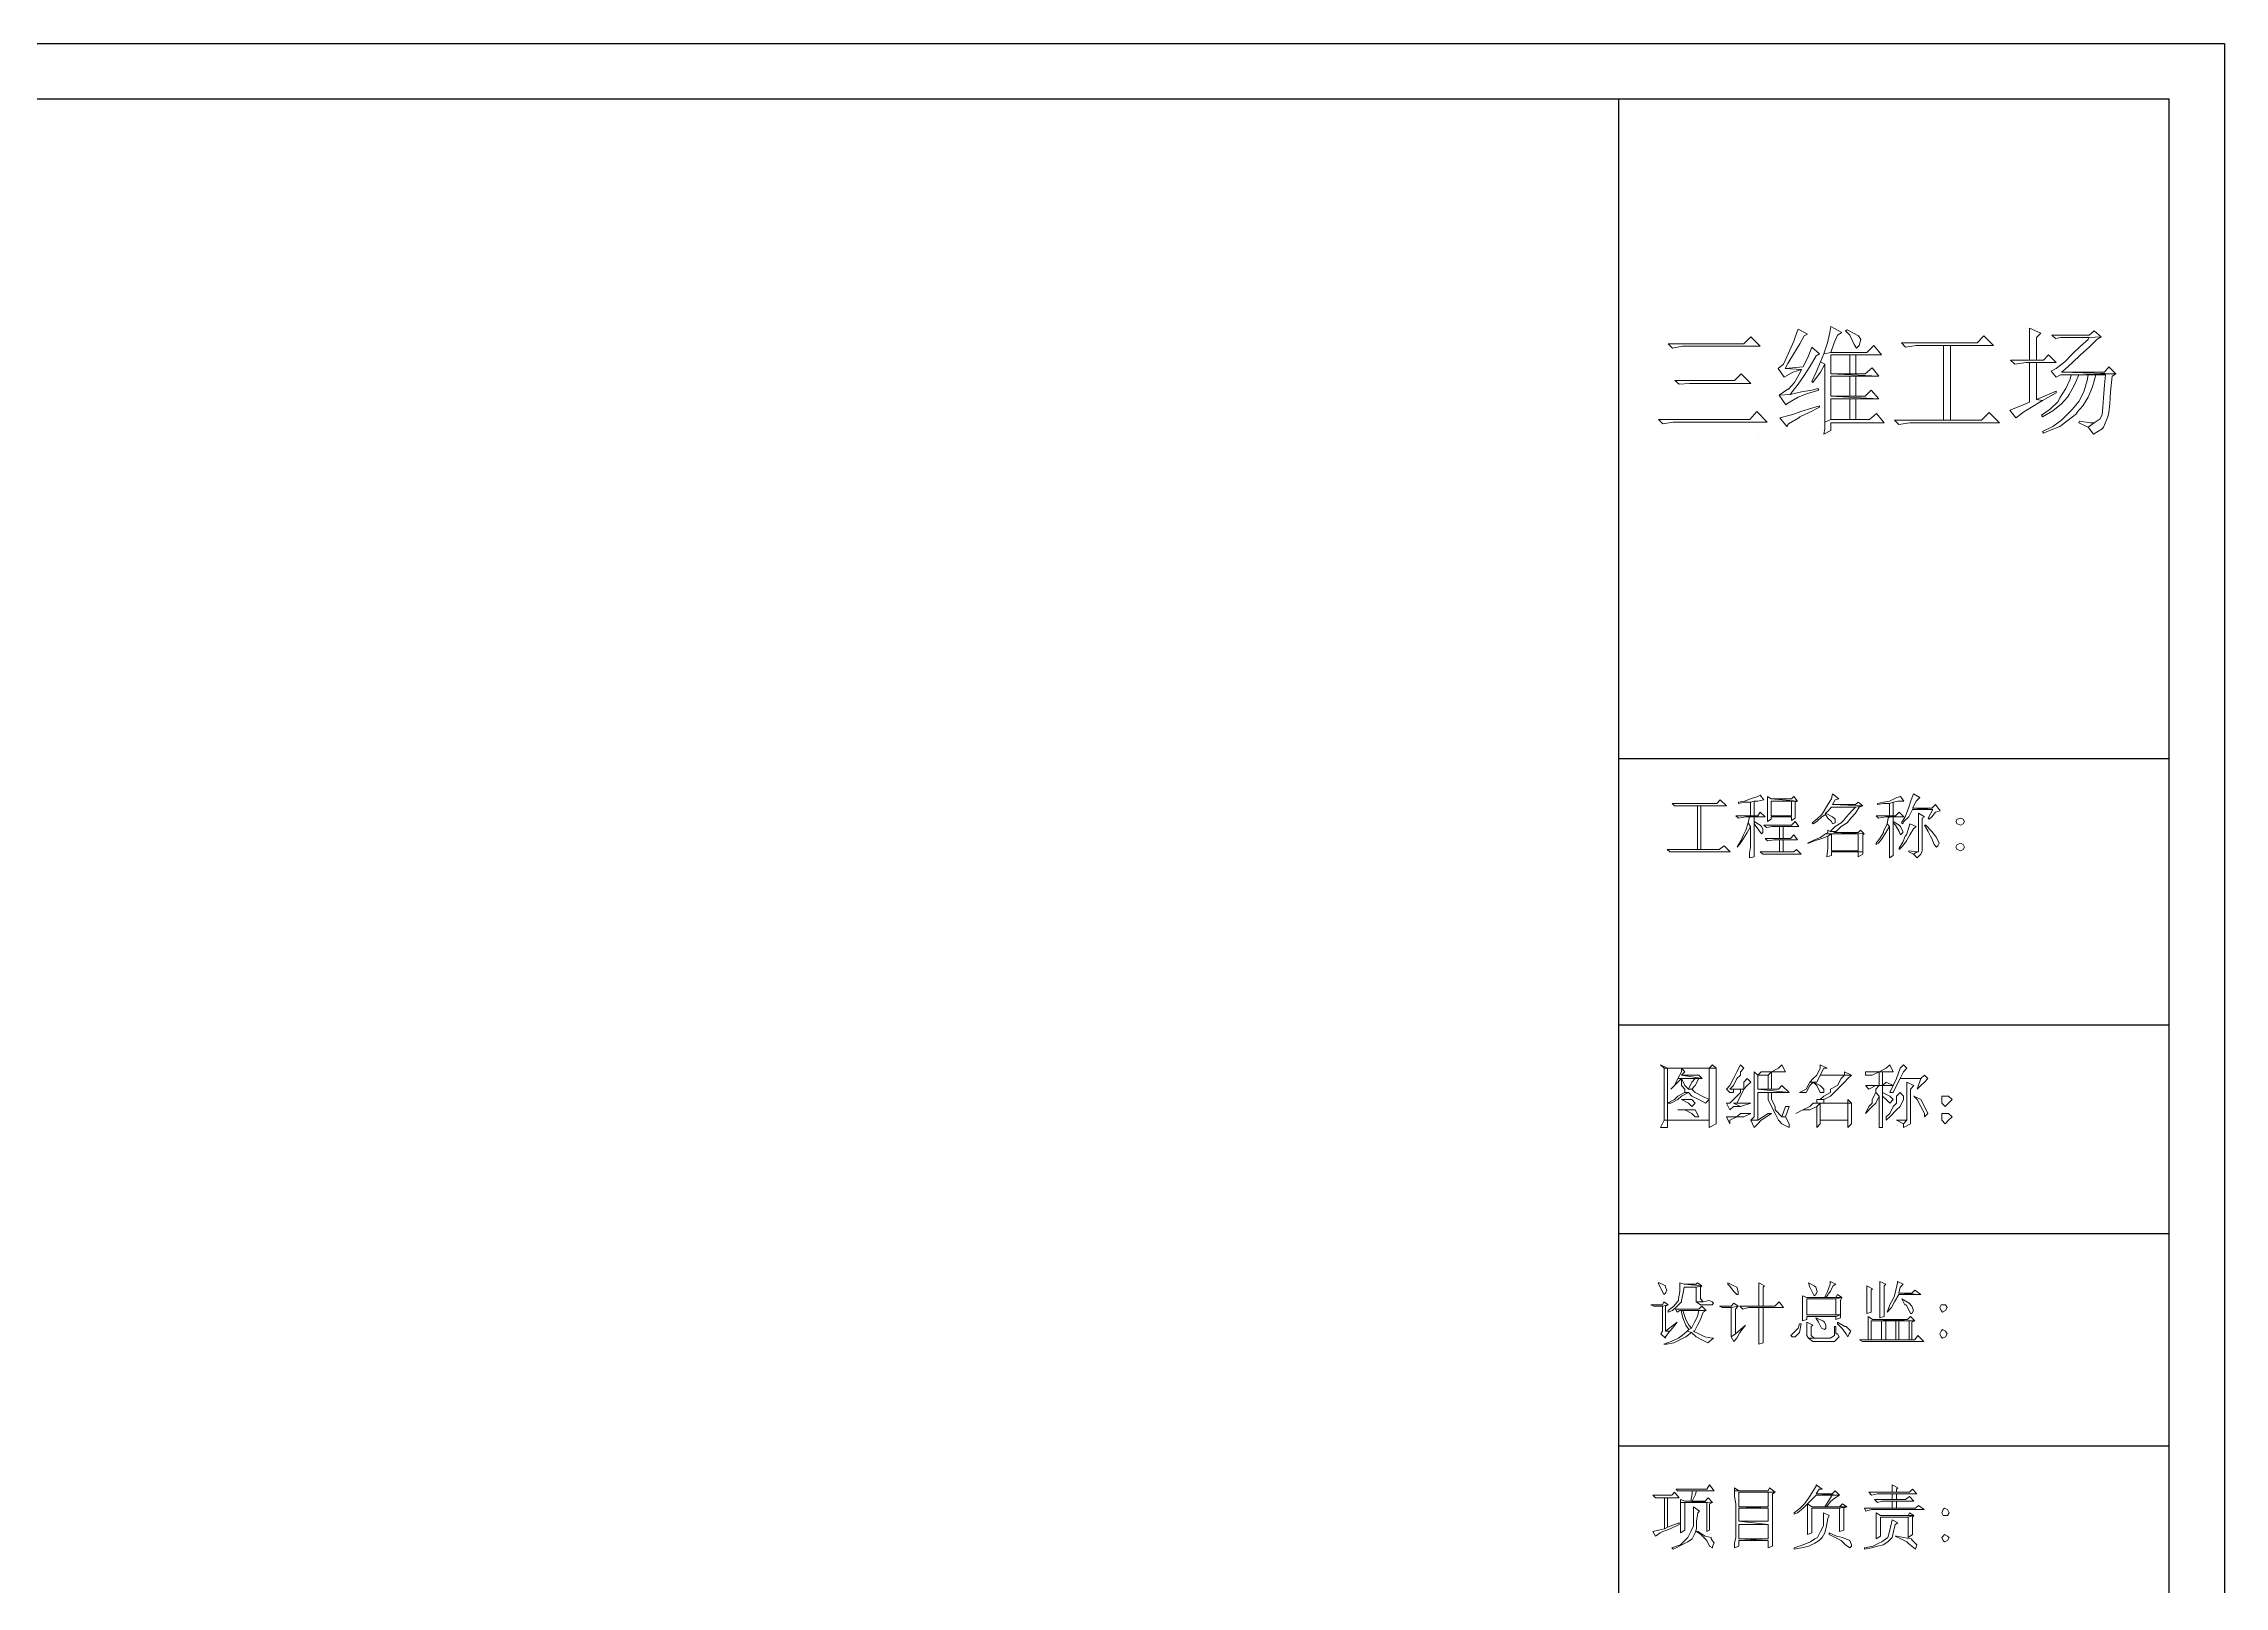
# Model space of a CAD drawing. Header units: inches. Extents: x 0 to 27300, y -27333 to -8027.
# Drawn here: x 13650 to 27300, y -17680 to -8027 of the extents above; entities that cross this region are included whole.
import ezdxf

# ---------------------------------------------------------------- set-up
doc = ezdxf.new("R2010")
doc.units = ezdxf.units.IN
doc.header["$MEASUREMENT"] = 0
doc.layers.get('0').update_dxf_attribs({"lineweight": 13})
doc.layers.add('图框', color=4, linetype='Continuous')
doc.styles.get("Standard").update_dxf_attribs({"font": ''})
doc.styles.get('Standard').set_extended_font_data('SimSun')

msp = doc.modelspace()

# ---------------------------------------------------------------- linework, layer by layer
at = {"color": 139, "lineweight": 0}
for p, q in [((24123, -12782), (23843, -12782)), ((23843, -12782), (23858, -12797)), ((23858, -12797), (23896, -12797)), ((23896, -12797), (24002, -12797)), ((24002, -12797), (24024, -12797)), ((24024, -12797), (24002, -12797)), ((24002, -12797), (24002, -13069)), ((24024, -12797), (24183, -12797)), ((24024, -13069), (24024, -12797)), ((24145, -12759), (24123, -12782)), ((24183, -12797), (24145, -12759)), ((24296, -12767), (24259, -12774)), ((24259, -12774), (24259, -12782)), ((24259, -12782), (24296, -12774)), ((24334, -12752), (24296, -12767)), ((24296, -12774), (24334, -12774)), ((24380, -12737), (24334, -12752)), ((24334, -12774), (24357, -12767)), ((24357, -12767), (24334, -12774)), ((24334, -12774), (24334, -12858)), ((24357, -12767), (24380, -12767)), ((24357, -12858), (24357, -12767)), ((24395, -12729), (24380, -12737)), ((24380, -12767), (24417, -12759)), ((24417, -12759), (24395, -12729)), ((24440, -12737), (24440, -12774)), ((24463, -12752), (24440, -12737)), ((24440, -12774), (24440, -12812)), ((24440, -12812), (24440, -12850)), ((24591, -12752), (24463, -12752)), ((24463, -12752), (24629, -12767)), ((24629, -12767), (24463, -12752)), ((24463, -12858), (24463, -12767)), ((24463, -12767), (24591, -12767)), ((24606, -12737), (24591, -12752)), ((24591, -12767), (24629, -12767)), ((24629, -12767), (24591, -12767)), ((24591, -12767), (24591, -12858)), ((24629, -12767), (24606, -12737)), ((24614, -12774), (24629, -12767)), ((24614, -12827), (24614, -12774)), ((24614, -12865), (24614, -12827)), ((24795, -12827), (24780, -12850)), ((24818, -12789), (24795, -12827)), ((24811, -12835), (24841, -12805)), ((24841, -12752), (24818, -12789)), ((24848, -12721), (24841, -12752)), ((24841, -12805), (24992, -12805)), ((24886, -12752), (24848, -12721)), ((24848, -12789), (24863, -12759)), ((25037, -12797), (24848, -12789)), ((24992, -12789), (24848, -12789)), ((24848, -12789), (25037, -12797)), ((24863, -12759), (24886, -12752)), ((24977, -12820), (24947, -12850)), ((24992, -12805), (24977, -12820)), ((25007, -12774), (24992, -12789)), ((24992, -12805), (25037, -12797)), ((25037, -12797), (24992, -12805)), ((24992, -12842), (25015, -12805)), ((25037, -12797), (25007, -12774)), ((25015, -12805), (25037, -12797)), ((25166, -12774), (25128, -12782)), ((25128, -12782), (25128, -12789)), ((25128, -12789), (25166, -12782)), ((25204, -12767), (25166, -12774)), ((25166, -12782), (25204, -12782)), ((25249, -12744), (25204, -12767)), ((25204, -12782), (25226, -12774)), ((25226, -12774), (25204, -12782)), ((25204, -12782), (25204, -12858)), ((25226, -12774), (25257, -12767)), ((25226, -12858), (25226, -12774)), ((25272, -12737), (25249, -12744)), ((25257, -12767), (25294, -12767)), ((25294, -12767), (25272, -12737)), ((25317, -12827), (25302, -12865)), ((25325, -12805), (25317, -12827)), ((25340, -12759), (25325, -12805)), ((25325, -12865), (25347, -12820)), ((25355, -12721), (25340, -12759)), ((25347, -12812), (25370, -12767)), ((25476, -12820), (25347, -12812)), ((25468, -12812), (25347, -12812)), ((25347, -12812), (25476, -12820)), ((25347, -12820), (25476, -12820)), ((25355, -12721), (25355, -12721)), ((25393, -12744), (25355, -12721)), ((25370, -12767), (25393, -12744)), ((25476, -12820), (25446, -12873)), ((25491, -12789), (25468, -12812)), ((25521, -12827), (25491, -12789)), ((25491, -12835), (25521, -12827)), ((24334, -12858), (24243, -12858)), ((24243, -12858), (24259, -12873)), ((24259, -12873), (24304, -12865)), ((24304, -12948), (24289, -12978)), ((24289, -13001), (24312, -12963)), ((24304, -12865), (24327, -12865)), ((24319, -12903), (24304, -12948)), ((24312, -12963), (24334, -12926)), ((24327, -12865), (24319, -12903)), ((24319, -12903), (24334, -12926)), ((24334, -12926), (24319, -12903)), ((24327, -12865), (24357, -12865)), ((24357, -12865), (24327, -12865)), ((24327, -12865), (24327, -12865)), ((24334, -12858), (24357, -12858)), ((24357, -12858), (24334, -12858)), ((24334, -12926), (24334, -12963)), ((24334, -12963), (24334, -13009)), ((24380, -12858), (24357, -12858)), ((24357, -12865), (24425, -12865)), ((24357, -12895), (24357, -12865)), ((24357, -12903), (24357, -12895)), ((24357, -12895), (24357, -12903)), ((24395, -12918), (24357, -12895)), ((24357, -12971), (24357, -12903)), ((24357, -12903), (24364, -12918)), ((24364, -12918), (24387, -12948)), ((24395, -12835), (24380, -12858)), ((24387, -12948), (24402, -12971)), ((24425, -12865), (24395, -12835)), ((24402, -12926), (24395, -12918)), ((24410, -12941), (24402, -12926)), ((24402, -12971), (24410, -12963)), ((24410, -12963), (24410, -12941)), ((24591, -12918), (24417, -12918)), ((24417, -12918), (24433, -12933)), ((24433, -12933), (24470, -12926)), ((24440, -12850), (24440, -12895)), ((24440, -12895), (24463, -12880)), ((24591, -12865), (24463, -12858)), ((24591, -12858), (24463, -12858)), ((24463, -12858), (24591, -12865)), ((24463, -12880), (24463, -12865)), ((24463, -12865), (24591, -12865)), ((24470, -12926), (24516, -12926)), ((24516, -12926), (24538, -12926)), ((24538, -12926), (24516, -12926)), ((24516, -12926), (24516, -13001)), ((24538, -12926), (24637, -12926)), ((24538, -13001), (24538, -12926)), ((24591, -12865), (24591, -12888)), ((24591, -12888), (24614, -12873)), ((24614, -12895), (24591, -12918)), ((24614, -12873), (24614, -12865)), ((24637, -12926), (24614, -12895)), ((24750, -12880), (24720, -12903)), ((24720, -12903), (24727, -12910)), ((24727, -12910), (24750, -12895)), ((24780, -12850), (24750, -12880)), ((24750, -12895), (24780, -12865)), ((24780, -12865), (24803, -12850)), ((24803, -12842), (24811, -12835)), ((24803, -12850), (24803, -12842)), ((24803, -12842), (24803, -12850)), ((24848, -12865), (24803, -12842)), ((24803, -12850), (24818, -12873)), ((24818, -12963), (24803, -12971)), ((24818, -12873), (24841, -12895)), ((24818, -12948), (24818, -12963)), ((24833, -12956), (24818, -12948)), ((24863, -12926), (24833, -12956)), ((24833, -12956), (24871, -12956)), ((24871, -12956), (24833, -12956)), ((24841, -12895), (24848, -12910)), ((24863, -12880), (24848, -12865)), ((24848, -12910), (24863, -12903)), ((24856, -12963), (24871, -12956)), ((25045, -12971), (24856, -12963)), ((25007, -12963), (24856, -12963)), ((24856, -12963), (25045, -12971)), ((24863, -12903), (24863, -12880)), ((24901, -12903), (24863, -12926)), ((24871, -12956), (24901, -12926)), ((24916, -12888), (24901, -12903)), ((24901, -12926), (24939, -12903)), ((24947, -12850), (24916, -12888)), ((24939, -12903), (24962, -12873)), ((24962, -12873), (24992, -12842)), ((25022, -12948), (25007, -12963)), ((25045, -12971), (25022, -12948)), ((25204, -12858), (25121, -12858)), ((25121, -12858), (25136, -12873)), ((25136, -12873), (25181, -12865)), ((25166, -12963), (25143, -13001)), ((25158, -13001), (25181, -12963)), ((25189, -12910), (25166, -12956)), ((25166, -12956), (25166, -12963)), ((25181, -12865), (25204, -12865)), ((25181, -12963), (25204, -12926)), ((25196, -12873), (25189, -12910)), ((25189, -12910), (25204, -12926)), ((25204, -12926), (25189, -12910)), ((25204, -12865), (25196, -12873)), ((25204, -12858), (25226, -12858)), ((25226, -12858), (25204, -12858)), ((25204, -12865), (25226, -12865)), ((25226, -12865), (25204, -12865)), ((25204, -12926), (25204, -12963)), ((25204, -12963), (25204, -13016)), ((25242, -12858), (25226, -12858)), ((25226, -12865), (25294, -12865)), ((25226, -12895), (25226, -12865)), ((25226, -12903), (25226, -12895)), ((25226, -12895), (25226, -12903)), ((25264, -12918), (25226, -12895)), ((25226, -12963), (25226, -12903)), ((25226, -12903), (25242, -12918)), ((25226, -13016), (25226, -12963)), ((25264, -12835), (25242, -12858)), ((25242, -12918), (25264, -12956)), ((25294, -12865), (25264, -12835)), ((25272, -12926), (25264, -12918)), ((25264, -12956), (25272, -12978)), ((25287, -12956), (25272, -12926)), ((25272, -12978), (25287, -12963)), ((25302, -12865), (25279, -12903)), ((25279, -12903), (25287, -12910)), ((25287, -12910), (25294, -12895)), ((25287, -12963), (25287, -12956)), ((25294, -12895), (25325, -12865)), ((25325, -12933), (25310, -12978)), ((25332, -12910), (25325, -12933)), ((25370, -12926), (25332, -12910)), ((25332, -12978), (25355, -12941)), ((25355, -12941), (25370, -12926)), ((25385, -12842), (25385, -12850)), ((25423, -12865), (25385, -12842)), ((25385, -12850), (25385, -12873)), ((25385, -12873), (25385, -12903)), ((25385, -12903), (25385, -12948)), ((25385, -12948), (25385, -13001)), ((25408, -12873), (25423, -12865)), ((25408, -13077), (25408, -12873)), ((25431, -12918), (25423, -12918)), ((25423, -12918), (25446, -12956)), ((25468, -12956), (25431, -12918)), ((25446, -12873), (25453, -12880)), ((25446, -12956), (25461, -12986)), ((25453, -12880), (25468, -12865)), ((25468, -12865), (25491, -12835)), ((25491, -12986), (25468, -12956)), ((25627, -12880), (25620, -12895)), ((25620, -12895), (25627, -12910)), ((25650, -12873), (25627, -12880)), ((25627, -12910), (25650, -12918)), ((25665, -12880), (25650, -12873)), ((25650, -12918), (25665, -12910)), ((25673, -12895), (25665, -12880)), ((25665, -12910), (25673, -12895)), ((24002, -13069), (23813, -13069)), ((23813, -13069), (23828, -13084)), ((23828, -13084), (23873, -13084)), ((23873, -13084), (24206, -13084)), ((24002, -13069), (24024, -13069)), ((24024, -13069), (24002, -13069)), ((24138, -13069), (24024, -13069)), ((24168, -13047), (24138, -13069)), ((24206, -13084), (24168, -13047)), ((24274, -13016), (24251, -13054)), ((24251, -13054), (24266, -13039)), ((24251, -13054), (24251, -13054)), ((24266, -13039), (24289, -13001)), ((24289, -12978), (24274, -13016)), ((24334, -13054), (24327, -13092)), ((24327, -13092), (24327, -13122)), ((24334, -13009), (24334, -13054)), ((24357, -13024), (24357, -12971)), ((24357, -13069), (24357, -13024)), ((24357, -13092), (24357, -13069)), ((24357, -13115), (24357, -13092)), ((24516, -13084), (24395, -13084)), ((24395, -13084), (24410, -13099)), ((24410, -13099), (24448, -13099)), ((24516, -13001), (24425, -13001)), ((24425, -13001), (24440, -13016)), ((24440, -13016), (24485, -13009)), ((24448, -13099), (24652, -13099)), ((24485, -13009), (24516, -13009)), ((24516, -13001), (24538, -13001)), ((24538, -13001), (24516, -13001)), ((24516, -13009), (24538, -13009)), ((24538, -13009), (24516, -13009)), ((24516, -13009), (24516, -13084)), ((24516, -13084), (24538, -13084)), ((24538, -13084), (24516, -13084)), ((24584, -13001), (24538, -13001)), ((24538, -13009), (24629, -13009)), ((24538, -13084), (24538, -13009)), ((24606, -13084), (24538, -13084)), ((24606, -12978), (24584, -13001)), ((24629, -13009), (24606, -12978)), ((24622, -13069), (24606, -13084)), ((24652, -13099), (24622, -13069)), ((24735, -13009), (24690, -13031)), ((24690, -13031), (24690, -13031)), ((24690, -13031), (24697, -13031)), ((24697, -13031), (24735, -13016)), ((24773, -12994), (24735, -13009)), ((24735, -13016), (24780, -13001)), ((24803, -12971), (24773, -12994)), ((24780, -13001), (24818, -12986)), ((24803, -12971), (25007, -12971)), ((25007, -12971), (24803, -12971)), ((24818, -13062), (24811, -13115)), ((24818, -12986), (24841, -12971)), ((24841, -12971), (24818, -12986)), ((24818, -12986), (24818, -13039)), ((24818, -13039), (24818, -13062)), ((24841, -12971), (25007, -12971)), ((24841, -13077), (24841, -12971)), ((25007, -13077), (24841, -13077)), ((24841, -13077), (25037, -13084)), ((25037, -13084), (24841, -13077)), ((24841, -13107), (24841, -13084)), ((24841, -13084), (25007, -13084)), ((25007, -12971), (25007, -13077)), ((25007, -13084), (25037, -13084)), ((25037, -13084), (25007, -13084)), ((25007, -13084), (25007, -13115)), ((25007, -13115), (25037, -13099)), ((25037, -12978), (25045, -12971)), ((25037, -13047), (25037, -12978)), ((25037, -13084), (25037, -13047)), ((25037, -13099), (25037, -13084)), ((25143, -13001), (25121, -13031)), ((25121, -13031), (25121, -13039)), ((25121, -13039), (25136, -13031)), ((25136, -13031), (25158, -13001)), ((25204, -13016), (25204, -13062)), ((25204, -13062), (25204, -13092)), ((25204, -13092), (25204, -13122)), ((25226, -13054), (25226, -13016)), ((25226, -13092), (25226, -13054)), ((25226, -13107), (25226, -13092)), ((25287, -13024), (25264, -13062)), ((25264, -13069), (25287, -13047)), ((25264, -13062), (25264, -13069)), ((25302, -12986), (25287, -13024)), ((25287, -13047), (25310, -13016)), ((25310, -12978), (25302, -12986)), ((25310, -13016), (25332, -12978)), ((25325, -13077), (25325, -13084)), ((25378, -13084), (25325, -13077)), ((25325, -13084), (25355, -13099)), ((25378, -13084), (25355, -13099)), ((25355, -13099), (25378, -13084)), ((25355, -13099), (25378, -13122)), ((25385, -13084), (25378, -13084)), ((25378, -13122), (25400, -13099)), ((25385, -13001), (25385, -13069)), ((25385, -13069), (25385, -13084)), ((25400, -13099), (25408, -13077)), ((25461, -12986), (25468, -13001)), ((25468, -13001), (25483, -13039)), ((25483, -13039), (25499, -13054)), ((25499, -12994), (25491, -12986)), ((25514, -13031), (25499, -12994)), ((25499, -13054), (25506, -13047)), ((25506, -13047), (25514, -13031)), ((25627, -13039), (25620, -13054)), ((25620, -13054), (25627, -13069)), ((25650, -13031), (25627, -13039)), ((25627, -13069), (25650, -13077)), ((25665, -13039), (25650, -13031)), ((25650, -13077), (25665, -13069)), ((25673, -13054), (25665, -13039)), ((25665, -13069), (25673, -13054)), ((24327, -13122), (24357, -13115)), ((24811, -13115), (24841, -13107)), ((25204, -13122), (25226, -13107))]:
    msp.add_line(p, q, dxfattribs=at)
for points in [[(24632, -9813), (24626, -9829), (24605, -9889), (24572, -9964), (24540, -10034), (24508, -10061), (24545, -10115), (24599, -10083), (24653, -10066), (24551, -10061), (24567, -10029), (24610, -9959), (24642, -9905), (24669, -9856), (24691, -9845)], [(24836, -9797), (24831, -9835), (24815, -9899), (24793, -9969), (24836, -9959), (24858, -9899), (24879, -9851), (24906, -9835)], [(24939, -9819), (24928, -9824), (24955, -9851), (24982, -9910), (24998, -9932), (25014, -9916), (25025, -9878), (25009, -9856)], [(26081, -9808), (26081, -9851), (26081, -9916), (26081, -10007), (26124, -10007), (26124, -9867), (26151, -9840)], [(26485, -9824), (26453, -9851), (26221, -9851), (26243, -9872), (26275, -9867), (26453, -9867), (26528, -9862)], [(24335, -9862), (24292, -9905), (23818, -9905), (23845, -9932), (23909, -9921), (24394, -9921)], [(24718, -9926), (24696, -9980), (24664, -10050), (24551, -10061), (24653, -10066), (24648, -10077), (24610, -10147), (24572, -10190), (24567, -10190), (24513, -10228), (24583, -10223), (24594, -10206), (24632, -10158), (24669, -10104), (24707, -10045), (24745, -9980), (24766, -9969)], [(25106, -9916), (25063, -9959), (24836, -9959), (24793, -9969), (24772, -10018), (24799, -10034), (24799, -10077), (24799, -10180), (24799, -10266), (24799, -10336), (24799, -10395), (24836, -10379), (24836, -10250), (24955, -10250), (24993, -10250), (25138, -10250), (24836, -10233), (24836, -10109), (24955, -10109), (24993, -10109), (25138, -10109), (24836, -10093), (24836, -9975), (24955, -9975), (24993, -9975), (25154, -9975)], [(25795, -9856), (25752, -9899), (25278, -9899), (25305, -9926), (25305, -9926), (25370, -9916), (25542, -9916), (25585, -9916), (25855, -9916)], [(25585, -9916), (25542, -9916), (25542, -10384), (25585, -10384)], [(26528, -9862), (26453, -9867), (26447, -9878), (26399, -9921), (26350, -9969), (26302, -10018), (26248, -10061), (26216, -10077), (26248, -10115), (26275, -10099), (26340, -10099), (26620, -10093), (26280, -10083), (26302, -10066), (26350, -10023), (26399, -9975), (26453, -9926), (26501, -9878)], [(24276, -10093), (24233, -10136), (23861, -10136), (23888, -10158), (23953, -10153), (24335, -10153)], [(24772, -10018), (24745, -10083), (24718, -10142), (24723, -10147), (24723, -10147), (24772, -10083), (24799, -10034)], [(25095, -10056), (25052, -10093), (24993, -10093), (24955, -10093), (24836, -10093), (25138, -10109)], [(24993, -9975), (24955, -9975), (24955, -10093), (24993, -10093)], [(26124, -10023), (26081, -10023), (26081, -10271), (26016, -10298), (25957, -10320), (25995, -10368), (26005, -10363), (26038, -10336), (26092, -10303), (26162, -10260), (26124, -10255)], [(26199, -9975), (26167, -10007), (26124, -10007), (26081, -10007), (25962, -10007), (25989, -10034), (25989, -10034), (26059, -10023), (26081, -10023), (26124, -10023), (26248, -10023)], [(26340, -10099), (26334, -10126), (26307, -10185), (26270, -10244), (26259, -10266), (26210, -10314), (26156, -10352), (26162, -10363), (26162, -10363), (26226, -10325), (26280, -10282), (26318, -10239), (26329, -10223), (26361, -10163), (26388, -10099), (26447, -10099)], [(26447, -10099), (26442, -10136), (26420, -10206), (26388, -10266), (26350, -10314), (26329, -10336), (26280, -10384), (26226, -10422), (26162, -10454), (26167, -10465), (26205, -10449), (26270, -10422), (26323, -10384), (26377, -10341), (26377, -10336), (26415, -10293), (26447, -10239), (26474, -10174), (26496, -10099), (26555, -10099)], [(26577, -10050), (26550, -10083), (26280, -10083), (26620, -10093)], [(26620, -10093), (26340, -10099), (26447, -10099), (26555, -10099), (26550, -10163), (26544, -10244), (26539, -10303), (26534, -10347), (26523, -10374), (26485, -10400), (26447, -10427), (26480, -10471), (26534, -10438), (26544, -10427), (26571, -10363), (26577, -10336), (26582, -10282), (26587, -10206), (26598, -10109)], [(24755, -10185), (24718, -10196), (24653, -10206), (24583, -10223), (24513, -10228), (24556, -10287), (24567, -10277), (24632, -10239), (24691, -10217), (24761, -10196)], [(25090, -10196), (25052, -10233), (24993, -10233), (24955, -10233), (24836, -10233), (25138, -10250)], [(24993, -10109), (24955, -10109), (24955, -10233), (24993, -10233)], [(26248, -10201), (26124, -10255), (26162, -10260), (26248, -10212)], [(24373, -10330), (24330, -10379), (23759, -10379), (23786, -10406), (23850, -10395), (24438, -10395)], [(24766, -10293), (24718, -10309), (24648, -10330), (24599, -10347), (24583, -10352), (24518, -10368), (24561, -10422), (24572, -10406), (24637, -10368), (24642, -10363), (24702, -10336), (24766, -10303)], [(25122, -10341), (25079, -10379), (24993, -10379), (24955, -10379), (24836, -10379), (24799, -10395), (24799, -10438), (24793, -10471), (24836, -10449), (24836, -10400), (25170, -10400)], [(24993, -10250), (24955, -10250), (24955, -10379), (24993, -10379)], [(25828, -10336), (25779, -10384), (25585, -10384), (25542, -10384), (25235, -10384), (25262, -10411), (25262, -10411), (25332, -10400), (25892, -10400)], [(26393, -10390), (26388, -10400), (26447, -10427), (26485, -10400), (26463, -10400)], [(23771, -14417), (23793, -14438), (24075, -14438), (24075, -14764), (23814, -14764), (23793, -14764), (24075, -14764), (24075, -14808), (24118, -14786), (24118, -14786), (24118, -14721), (24118, -14438), (24118, -14438), (23814, -14438)], [(23793, -14438), (23793, -14482), (23793, -14742), (23793, -14764), (23814, -14764), (23814, -14656), (23836, -14656), (23814, -14656), (23814, -14438), (23901, -14438), (23901, -14438), (24075, -14438)], [(24097, -14417), (24075, -14438), (23814, -14438), (24118, -14438)], [(23901, -14438), (23901, -14438), (23901, -14460), (23880, -14503), (23880, -14503), (23901, -14503), (23901, -14547), (23923, -14569), (23923, -14590), (23945, -14590), (23966, -14612), (24010, -14634), (24053, -14656), (24075, -14634), (24075, -14634), (24075, -14634), (24032, -14612), (23988, -14590), (23966, -14569), (23966, -14569), (23945, -14569), (23923, -14547), (23901, -14503), (23988, -14503), (24032, -14503), (23901, -14482), (23923, -14460), (23923, -14460)], [(24271, -14417), (24271, -14417), (24249, -14460), (24227, -14503), (24205, -14547), (24184, -14569), (24205, -14590), (24227, -14590), (24227, -14569), (24271, -14569), (24205, -14569), (24227, -14547), (24249, -14503), (24271, -14482), (24271, -14460), (24292, -14438)], [(24357, -14460), (24357, -14503), (24357, -14742), (24336, -14764), (24379, -14764), (24379, -14590), (24444, -14590), (24466, -14590), (24575, -14590), (24379, -14569), (24379, -14482), (24401, -14482), (24379, -14482)], [(24531, -14417), (24510, -14438), (24466, -14460), (24466, -14460), (24401, -14460), (24379, -14482), (24401, -14482), (24444, -14482), (24466, -14460), (24510, -14460), (24553, -14460)], [(24466, -14460), (24444, -14482), (24444, -14482), (24444, -14525), (24444, -14569), (24466, -14569), (24466, -14547), (24466, -14503)], [(24770, -14417), (24770, -14438), (24748, -14482), (24727, -14503), (24705, -14525), (24727, -14525), (24748, -14547), (24770, -14590), (24770, -14590), (24792, -14590), (24792, -14569), (24770, -14547), (24727, -14525), (24748, -14525), (24770, -14482), (24922, -14482), (24966, -14482), (24770, -14482), (24792, -14438), (24814, -14438)], [(24922, -14460), (24922, -14482), (24770, -14482), (24966, -14482)], [(25205, -14417), (25183, -14438), (25139, -14460), (25096, -14460), (25053, -14460), (25053, -14482), (25096, -14482), (25139, -14460), (25161, -14460), (25183, -14460), (25226, -14460)], [(25161, -14460), (25139, -14460), (25139, -14547), (25161, -14547)], [(25292, -14417), (25292, -14417), (25270, -14438), (25248, -14503), (25248, -14503), (25226, -14547), (25205, -14590), (25205, -14590), (25226, -14590), (25248, -14547), (25270, -14503), (25400, -14503), (25270, -14503), (25292, -14460), (25313, -14438)], [(23923, -14590), (23880, -14612), (23858, -14634), (23814, -14656), (23836, -14656), (23880, -14634), (23901, -14612), (23945, -14590)], [(23880, -14503), (23858, -14547), (23836, -14569), (23836, -14569), (23836, -14569), (23858, -14547), (23901, -14503)], [(24010, -14482), (23988, -14482), (23901, -14482), (24032, -14503)], [(24032, -14503), (23988, -14503), (23966, -14525), (23945, -14569), (23966, -14569), (23988, -14547), (24010, -14503)], [(24314, -14503), (24292, -14525), (24292, -14569), (24205, -14569), (24271, -14569), (24271, -14590), (24227, -14634), (24205, -14656), (24184, -14656), (24205, -14699), (24227, -14677), (24271, -14677), (24227, -14656), (24249, -14656), (24271, -14612), (24292, -14569), (24314, -14547), (24336, -14525)], [(24531, -14547), (24510, -14569), (24466, -14569), (24444, -14569), (24379, -14569), (24575, -14590)], [(24466, -14590), (24444, -14590), (24444, -14590), (24444, -14634), (24466, -14677), (24488, -14721), (24488, -14721), (24510, -14764), (24531, -14786), (24575, -14808), (24575, -14786), (24553, -14742), (24531, -14742), (24531, -14742), (24488, -14699), (24488, -14677), (24466, -14634)], [(24705, -14525), (24683, -14569), (24640, -14590), (24662, -14590), (24683, -14590), (24705, -14547), (24727, -14525)], [(24966, -14482), (24922, -14482), (24901, -14503), (24879, -14547), (24835, -14569), (24835, -14590), (24792, -14612), (24770, -14634), (24792, -14634), (24835, -14612), (24857, -14590), (24879, -14569), (24922, -14525), (24944, -14503)], [(25183, -14525), (25161, -14547), (25161, -14547), (25139, -14547), (25053, -14547), (25074, -14569), (25118, -14547), (25139, -14547), (25161, -14547), (25226, -14547)], [(25118, -14590), (25096, -14634), (25096, -14656), (25074, -14677), (25053, -14721), (25053, -14721), (25053, -14721), (25096, -14677), (25118, -14656), (25139, -14612)], [(25161, -14547), (25139, -14547), (25118, -14569), (25118, -14590), (25139, -14612), (25139, -14634), (25139, -14699), (25139, -14742), (25139, -14786), (25139, -14808), (25161, -14808), (25161, -14786), (25161, -14742), (25161, -14699), (25161, -14656), (25161, -14590), (25161, -14590)], [(25161, -14590), (25161, -14590), (25161, -14612), (25183, -14634), (25205, -14656), (25205, -14656), (25226, -14634), (25205, -14612), (25205, -14612)], [(25270, -14590), (25248, -14612), (25248, -14656), (25226, -14677), (25205, -14721), (25183, -14742), (25183, -14764), (25205, -14742), (25248, -14699), (25270, -14677), (25292, -14634), (25292, -14612)], [(25422, -14482), (25400, -14503), (25270, -14503), (25400, -14503), (25378, -14569), (25378, -14569), (25400, -14547), (25422, -14525), (25444, -14503)], [(25313, -14525), (25313, -14525), (25313, -14547), (25313, -14590), (25313, -14634), (25313, -14699), (25313, -14764), (25313, -14764), (25313, -14764), (25292, -14786), (25292, -14808), (25335, -14786), (25335, -14764), (25335, -14569), (25357, -14547)], [(23880, -14699), (23880, -14699), (23923, -14699), (23966, -14721), (23988, -14742), (24010, -14742), (24010, -14742), (23988, -14699), (23966, -14699), (23923, -14699)], [(23901, -14634), (23901, -14634), (23945, -14656), (23966, -14677), (23966, -14677), (23988, -14656), (23966, -14634), (23966, -14634)], [(24336, -14721), (24336, -14721), (24271, -14721), (24249, -14742), (24227, -14742), (24184, -14742), (24205, -14786), (24205, -14764), (24249, -14742), (24292, -14742), (24336, -14721)], [(24336, -14656), (24227, -14656), (24271, -14677), (24336, -14656)], [(24444, -14721), (24379, -14764), (24336, -14764), (24357, -14808), (24379, -14786), (24401, -14764), (24466, -14721)], [(24553, -14677), (24531, -14742), (24553, -14742), (24553, -14742), (24575, -14677)], [(24727, -14656), (24705, -14677), (24662, -14699), (24618, -14721), (24618, -14721), (24618, -14721), (24662, -14699), (24705, -14699), (24748, -14677), (24770, -14656), (24944, -14656)], [(24748, -14634), (24748, -14656), (24727, -14656), (24944, -14656), (24944, -14764), (24770, -14764), (24944, -14764), (24944, -14808), (24966, -14786), (24966, -14764), (24966, -14721), (24966, -14656), (24966, -14656), (24792, -14656), (24792, -14634), (24770, -14634)], [(24770, -14656), (24748, -14677), (24748, -14721), (24748, -14742), (24748, -14808), (24770, -14786), (24770, -14764), (24944, -14764), (24770, -14764)], [(24944, -14634), (24944, -14656), (24792, -14656), (24966, -14656)], [(25357, -14612), (25357, -14612), (25378, -14634), (25400, -14677), (25400, -14677), (25422, -14721), (25422, -14742), (25422, -14742), (25444, -14721), (25422, -14677), (25422, -14677), (25400, -14634)], [(25552, -14612), (25531, -14612), (25531, -14634), (25531, -14656), (25552, -14677), (25574, -14656), (25596, -14634), (25574, -14612)], [(25552, -14721), (25531, -14721), (25531, -14742), (25531, -14764), (25552, -14786), (25574, -14764), (25596, -14742), (25574, -14721)], [(23793, -14764), (23771, -14808), (23814, -14808), (23814, -14764), (24075, -14764)], [(25248, -14764), (25248, -14764), (25292, -14786), (25313, -14764)], [(23764, -15781), (23755, -15781), (23764, -15799), (23782, -15836), (23792, -15854), (23801, -15845), (23810, -15827), (23801, -15809), (23801, -15799)], [(23892, -15781), (23892, -15790), (23892, -15827), (23892, -15836), (23883, -15882), (23883, -15891), (23855, -15927), (23819, -15955), (23819, -15964), (23846, -15955), (23874, -15927), (23901, -15900), (23901, -15891), (23910, -15854), (23919, -15809), (23993, -15809), (24029, -15799), (23919, -15790)], [(24002, -15781), (23993, -15790), (23919, -15790), (24029, -15799)], [(24029, -15799), (23993, -15809), (23993, -15891), (23993, -15900), (24038, -15900), (24020, -15882), (24020, -15809)], [(24193, -15781), (24193, -15790), (24203, -15799), (24230, -15836), (24248, -15854), (24257, -15854), (24257, -15836), (24248, -15809), (24230, -15799)], [(24385, -15781), (24385, -15790), (24385, -15818), (24385, -15863), (24385, -15927), (24413, -15927), (24413, -15809), (24422, -15799)], [(24833, -15772), (24833, -15790), (24815, -15836), (24796, -15873), (24687, -15873), (24806, -15873), (24806, -15873), (24833, -15836), (24851, -15799), (24869, -15790)], [(24696, -15781), (24696, -15781), (24705, -15809), (24723, -15845), (24732, -15863), (24742, -15854), (24751, -15836), (24742, -15809), (24732, -15799)], [(25061, -15799), (25061, -15836), (25061, -15873), (25061, -15882), (25061, -15927), (25061, -15973), (25089, -15964), (25089, -15955), (25089, -15927), (25089, -15882), (25089, -15827), (25098, -15818)], [(25144, -15772), (25144, -15799), (25144, -15845), (25144, -15882), (25144, -15918), (25144, -15955), (25144, -16000), (25171, -15991), (25171, -15982), (25171, -15955), (25171, -15918), (25171, -15863), (25171, -15799), (25180, -15790)], [(25253, -15772), (25253, -15781), (25244, -15827), (25235, -15863), (25226, -15882), (25207, -15918), (25189, -15964), (25189, -15964), (25189, -15964), (25217, -15936), (25235, -15900), (25262, -15854), (25399, -15854), (25262, -15845), (25271, -15809), (25290, -15790)], [(25363, -15827), (25344, -15845), (25262, -15845), (25399, -15854)], [(23792, -15900), (23782, -15918), (23709, -15918), (23728, -15927), (23755, -15927), (23782, -15927), (23819, -15918)], [(23819, -15918), (23782, -15927), (23782, -16083), (23773, -16101), (23801, -16128), (23801, -16119), (23828, -16083), (23801, -16083), (23801, -15927)], [(24029, -15927), (24011, -15946), (23865, -15946), (23874, -15964), (23892, -15955), (23901, -15955), (23910, -15955), (24011, -15955), (24056, -15955)], [(23910, -15955), (23901, -15955), (23901, -15964), (23910, -16000), (23929, -16046), (23947, -16073), (23965, -16064), (23947, -16046), (23929, -16010)], [(24056, -15955), (24011, -15955), (24002, -15991), (23983, -16028), (23965, -16064), (23947, -16073), (23938, -16083), (23965, -16092), (23993, -16119), (24029, -16137), (24066, -16156), (24066, -16156), (24102, -16128), (24102, -16128), (24093, -16128), (24047, -16119), (24011, -16101), (23974, -16083), (23983, -16083), (24002, -16046), (24020, -16010), (24038, -15964)], [(24075, -15891), (24038, -15900), (23993, -15900), (24020, -15918), (24047, -15918), (24056, -15918), (24093, -15918), (24102, -15909), (24093, -15900)], [(24230, -15909), (24212, -15927), (24139, -15927), (24157, -15936), (24184, -15936), (24212, -15936), (24257, -15927)], [(24257, -15927), (24212, -15936), (24212, -16092), (24212, -16119), (24239, -16101), (24239, -15946)], [(24513, -15900), (24486, -15927), (24413, -15927), (24385, -15927), (24267, -15927), (24285, -15946), (24321, -15936), (24385, -15936), (24413, -15936), (24541, -15936)], [(24413, -15936), (24385, -15936), (24385, -16083), (24385, -16119), (24385, -16165), (24413, -16156), (24413, -16137), (24413, -16092)], [(24659, -15863), (24659, -15891), (24659, -15936), (24659, -15973), (24659, -16019), (24687, -16010), (24687, -15991), (24869, -15991), (24897, -15982), (24687, -15982), (24687, -15882), (24869, -15882), (24906, -15873), (24806, -15873), (24687, -15873)], [(24906, -15873), (24869, -15882), (24869, -15982), (24687, -15982), (24897, -15982), (24897, -15946), (24897, -15891)], [(24879, -15854), (24869, -15873), (24806, -15873), (24906, -15873)], [(25281, -15882), (25281, -15882), (25299, -15918), (25308, -15918), (25326, -15955), (25335, -15973), (25344, -15973), (25354, -15955), (25344, -15927), (25326, -15909)], [(25536, -15918), (25527, -15918), (25518, -15936), (25527, -15955), (25536, -15964), (25555, -15955), (25564, -15936), (25555, -15918)], [(23938, -16083), (23919, -16101), (23883, -16128), (23837, -16147), (23792, -16165), (23792, -16165), (23810, -16165), (23855, -16156), (23892, -16137), (23929, -16119), (23965, -16092)], [(23874, -16028), (23801, -16083), (23828, -16083), (23846, -16064), (23874, -16028)], [(24303, -16046), (24239, -16101), (24212, -16119), (24230, -16147), (24248, -16128), (24267, -16092), (24303, -16046)], [(24650, -16037), (24641, -16037), (24632, -16064), (24605, -16092), (24586, -16110), (24595, -16119), (24614, -16119), (24632, -16101), (24641, -16092)], [(24687, -16028), (24687, -16028), (24687, -16055), (24687, -16110), (24696, -16128), (24732, -16128), (24714, -16110), (24714, -16055), (24723, -16046)], [(24869, -16055), (24860, -16055), (24860, -16073), (24860, -16110), (24833, -16128), (24732, -16128), (24696, -16128), (24723, -16147), (24851, -16147), (24860, -16147), (24888, -16119), (24879, -16101), (24869, -16101)], [(24742, -16000), (24742, -16000), (24760, -16028), (24778, -16064), (24796, -16073), (24806, -16064), (24806, -16046), (24796, -16028), (24787, -16019)], [(24897, -15982), (24869, -15991), (24869, -16010), (24897, -16000)], [(24879, -16028), (24879, -16037), (24906, -16064), (24933, -16101), (24943, -16119), (24952, -16101), (24961, -16083), (24933, -16055), (24924, -16055)], [(25070, -15991), (25070, -16000), (25070, -16037), (25070, -16083), (25070, -16137), (25089, -16137), (25089, -16019), (25153, -16019), (25180, -16019), (25244, -16019), (25262, -16019), (25326, -16019), (25363, -16019), (25098, -16010)], [(25363, -16019), (25326, -16019), (25326, -16137), (25262, -16137), (25244, -16137), (25180, -16137), (25153, -16137), (25089, -16137), (25070, -16137), (25344, -16137), (25344, -16028)], [(25335, -15991), (25317, -16010), (25098, -16010), (25363, -16019)], [(25180, -16019), (25153, -16019), (25153, -16137), (25180, -16137)], [(25262, -16019), (25244, -16019), (25244, -16137), (25262, -16137)], [(25536, -16073), (25527, -16083), (25518, -16101), (25527, -16119), (25536, -16128), (25555, -16119), (25564, -16101), (25555, -16083)], [(25381, -16110), (25363, -16137), (25344, -16137), (25070, -16137), (25016, -16137), (25034, -16147), (25070, -16147), (25418, -16147)], [(24078, -17045), (24060, -17072), (23868, -17072), (23877, -17082), (23923, -17082), (23969, -17082), (23996, -17082), (24106, -17082)], [(24745, -17045), (24745, -17054), (24727, -17082), (24700, -17127), (24700, -17127), (24672, -17164), (24645, -17191), (24608, -17219), (24608, -17228), (24627, -17219), (24663, -17191), (24690, -17164), (24718, -17136), (24745, -17109), (24846, -17109), (24891, -17109), (24745, -17100), (24764, -17072), (24782, -17072)], [(25220, -17045), (25220, -17045), (25220, -17091), (25248, -17091), (25248, -17072), (25257, -17063)], [(23859, -17091), (23841, -17109), (23722, -17109), (23740, -17127), (23777, -17127), (23795, -17127), (23814, -17127), (23887, -17127)], [(23814, -17127), (23795, -17127), (23795, -17319), (23814, -17310)], [(23978, -17182), (23978, -17219), (23978, -17264), (23978, -17301), (23960, -17337), (23941, -17374), (23923, -17392), (23896, -17420), (23841, -17438), (23850, -17447), (23868, -17438), (23905, -17420), (23941, -17401), (23969, -17383), (23987, -17346), (23996, -17319), (23996, -17273), (24005, -17219), (24014, -17209)], [(23896, -17136), (23896, -17155), (24060, -17155), (24060, -17337), (24078, -17328), (24078, -17310), (24078, -17264), (24078, -17164), (24097, -17155), (23923, -17146)], [(23896, -17155), (23896, -17200), (23896, -17246), (23896, -17264), (23896, -17310), (23896, -17346), (23923, -17328), (23923, -17155), (24060, -17155)], [(24069, -17127), (24051, -17146), (23969, -17146), (23960, -17146), (23923, -17146), (24097, -17155)], [(23996, -17082), (23969, -17082), (23969, -17100), (23960, -17146), (23969, -17146), (23987, -17109)], [(24234, -17063), (24234, -17082), (24261, -17082)], [(24453, -17063), (24444, -17082), (24261, -17082), (24234, -17082), (24234, -17118), (24243, -17164), (24243, -17209), (24243, -17264), (24243, -17273), (24243, -17328), (24243, -17374), (24234, -17410), (24234, -17438), (24261, -17429), (24261, -17392), (24444, -17392), (24261, -17383), (24261, -17292), (24444, -17292), (24261, -17273), (24261, -17191), (24444, -17191), (24261, -17182), (24261, -17091), (24444, -17091), (24489, -17091)], [(24489, -17091), (24444, -17091), (24444, -17182), (24261, -17182), (24444, -17191), (24444, -17273), (24261, -17273), (24444, -17292), (24444, -17383), (24261, -17383), (24444, -17392), (24444, -17438), (24471, -17429), (24471, -17401), (24471, -17356), (24471, -17100)], [(24690, -17164), (24690, -17173), (24690, -17219), (24690, -17255), (24690, -17273), (24690, -17319), (24690, -17356), (24718, -17346), (24718, -17191), (24891, -17191), (24937, -17182), (24809, -17182), (24718, -17182)], [(24690, -17164), (24690, -17164), (24690, -17164), (24690, -17164)], [(24891, -17109), (24846, -17109), (24800, -17182), (24718, -17182), (24809, -17182), (24837, -17146), (24864, -17127)], [(24864, -17082), (24846, -17100), (24745, -17100), (24891, -17109)], [(24910, -17164), (24891, -17182), (24809, -17182), (24937, -17182)], [(24937, -17182), (24891, -17191), (24891, -17337), (24919, -17328), (24919, -17328), (24919, -17301), (24919, -17255), (24919, -17191)], [(25385, -17173), (25366, -17191), (25248, -17191), (25220, -17191), (25047, -17191), (25056, -17209), (25092, -17200), (25421, -17200)], [(25348, -17072), (25330, -17091), (25248, -17091), (25220, -17091), (25074, -17091), (25092, -17109), (25129, -17100), (25220, -17100), (25248, -17100), (25376, -17100)], [(25330, -17118), (25303, -17136), (25248, -17136), (25220, -17136), (25111, -17136), (25129, -17155), (25156, -17146), (25220, -17146), (25248, -17146), (25357, -17146)], [(25248, -17100), (25220, -17100), (25220, -17136), (25248, -17136)], [(25248, -17146), (25220, -17146), (25220, -17191), (25248, -17191)], [(25549, -17191), (25540, -17200), (25531, -17219), (25540, -17237), (25549, -17237), (25567, -17237), (25577, -17219), (25567, -17200)], [(23887, -17283), (23814, -17310), (23795, -17319), (23759, -17328), (23722, -17337), (23740, -17365), (23768, -17346), (23768, -17346), (23786, -17337), (23832, -17319), (23887, -17292)], [(24791, -17219), (24791, -17246), (24791, -17292), (24791, -17301), (24773, -17337), (24754, -17374), (24736, -17383), (24709, -17401), (24663, -17420), (24608, -17438), (24608, -17447), (24654, -17438), (24700, -17429), (24736, -17410), (24764, -17392), (24782, -17374), (24800, -17346), (24809, -17301), (24818, -17255), (24827, -17237)], [(25220, -17264), (25211, -17310), (25202, -17346), (25193, -17374), (25156, -17401), (25138, -17410), (25102, -17429), (25047, -17438), (25047, -17447), (25092, -17438), (25129, -17429), (25165, -17420), (25193, -17401), (25220, -17374), (25229, -17337), (25239, -17292), (25257, -17283)], [(25120, -17219), (25120, -17255), (25120, -17292), (25120, -17328), (25120, -17383), (25147, -17365), (25147, -17246), (25321, -17246), (25357, -17237), (25147, -17237)], [(25330, -17219), (25321, -17237), (25147, -17237), (25357, -17237)], [(25357, -17237), (25321, -17246), (25321, -17374), (25348, -17356), (25348, -17346), (25348, -17301), (25348, -17246)], [(24005, -17337), (23996, -17337), (24024, -17356), (24051, -17383), (24060, -17392), (24078, -17429), (24097, -17438), (24097, -17429), (24106, -17410), (24088, -17383), (24088, -17374), (24051, -17365)], [(24827, -17346), (24827, -17356), (24864, -17374), (24901, -17392), (24928, -17420), (24955, -17438), (24965, -17429), (24965, -17420), (24955, -17392), (24955, -17392), (24910, -17374), (24910, -17374), (24873, -17365)], [(25248, -17365), (25239, -17365), (25275, -17383), (25312, -17401), (25321, -17410), (25357, -17438), (25366, -17447), (25376, -17420), (25376, -17420), (25348, -17392), (25339, -17383), (25293, -17374)], [(25549, -17356), (25540, -17365), (25531, -17374), (25540, -17392), (25549, -17401), (25567, -17392), (25577, -17374), (25567, -17365)]]:
    msp.add_lwpolyline(points, close=True, dxfattribs=at)
at = {"layer": '图框', "linetype": 'Continuous'}
for p, q in [((0, -8027), (27300, -8027)), ((27300, -8027), (27300, -27333)), ((356, -8372), (26955, -8372)), ((23508, -8372), (23508, -26988)), ((26955, -26988), (26955, -8372)), ((26955, -12503), (23508, -12503)), ((23508, -14166), (26955, -14166)), ((23508, -15473), (26955, -15473)), ((23508, -16800), (26955, -16800))]:
    msp.add_line(p, q, dxfattribs=at)

# ---------------------------------------------------------------- texts
at = {"attachment_point": 1}
for width, insert, char_height in [(2625.04, (24385, -10473), 0.2), (2072.46, (24821, -10688), 0.5)]:
    msp.add_mtext_dynamic_manual_height_columns('三维工场', width=width, gutter_width=1, heights=[0], dxfattribs=dict(at, insert=insert, char_height=char_height))

doc.saveas('drawing.dxf')
